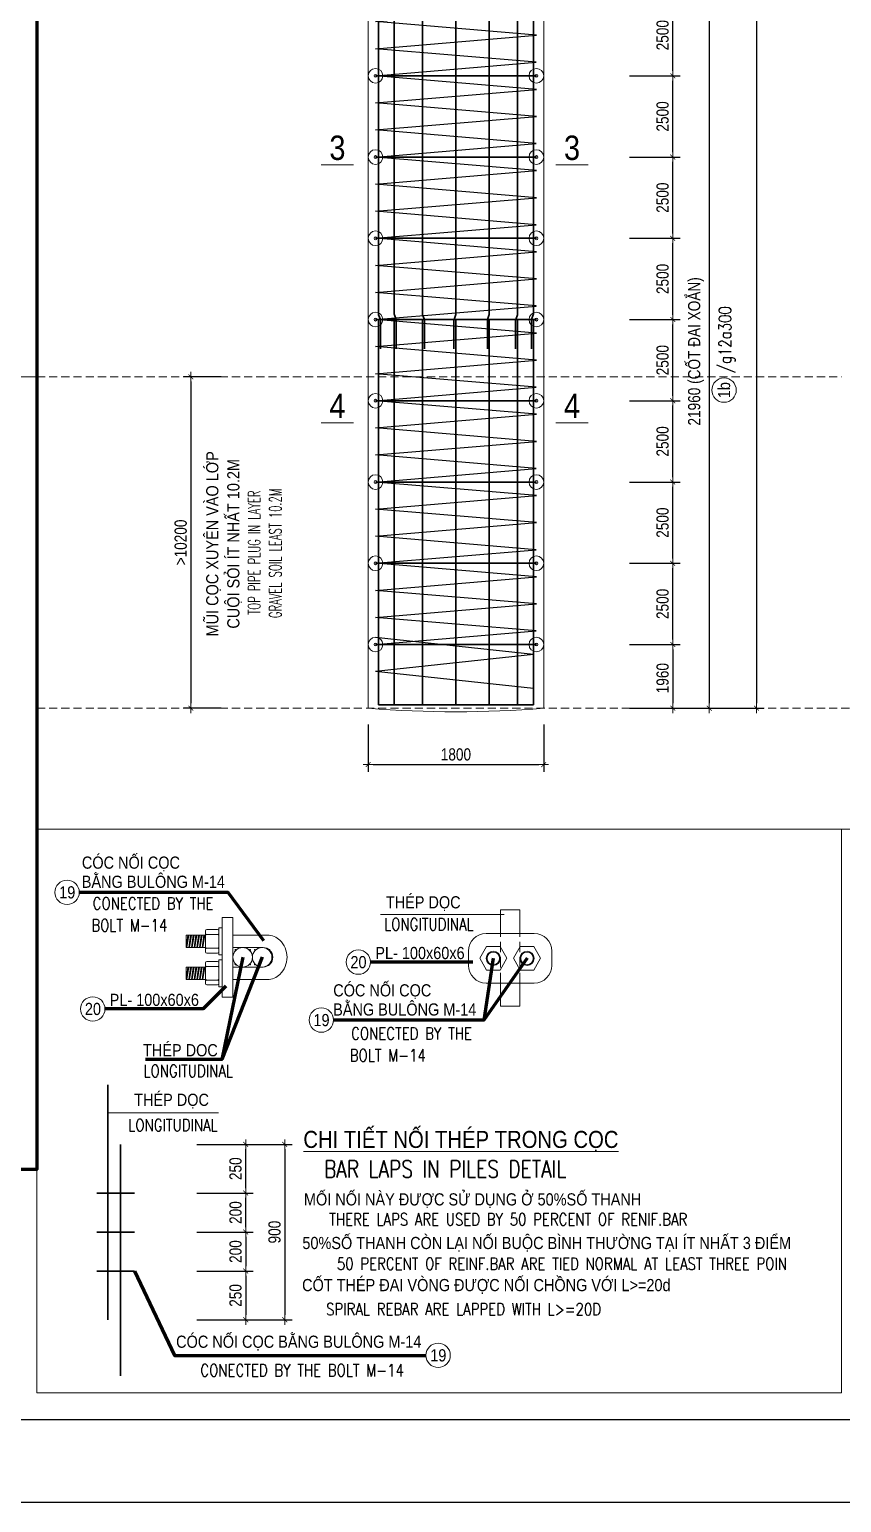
# Model space of a CAD drawing. Header units: millimetres. Extents: x -2123450 to -961021, y -260876 to 649159.
# Drawn here: x -1354626 to -1329637, y 428539 to 473870 of the extents above; entities that cross this region are included whole.
import ezdxf
from ezdxf.enums import TextEntityAlignment as Align

# ---------------------------------------------------------------- set-up
doc = ezdxf.new("R2010")
doc.units = ezdxf.units.MM
doc.header["$LTSCALE"] = 1000
doc.header["$MEASUREMENT"] = 0
doc.header["$PDMODE"] = 66
doc.linetypes.add('HIDDEN', pattern=[0.375, 0.25, -0.125])
doc.linetypes.add('HIDDEN2', pattern=[4.7625, 3.175, -1.5875])
doc.layers.get('DEFPOINTS').update_dxf_attribs({"linetype": 'CONTINUOUS'})
for name, color, linetype in [('03BORER', 3, 'CONTINUOUS'), ('NDC_S_REBAR DES.', 2, 'CONTINUOUS'), ('TEXT', 7, 'CONTINUOUS')]:
    doc.layers.add(name, color=color, linetype=linetype)
for name, color, linetype, lineweight in [('NDC_S_CONTINUOUS', 3, 'CONTINUOUS', 20), ('NDC_S_DIM', 1, 'CONTINUOUS', 9), ('NDC_S_FOUNDATION NAME', 7, 'CONTINUOUS', 20), ('NDC_S_HATCH MATERIAL', 8, 'CONTINUOUS', 13), ('NDC_S_HIDDEN', 9, 'HIDDEN2', 20), ('NDC_S_LEADER', 1, 'CONTINUOUS', 9), ('NDC_S_REBAR', 4, 'CONTINUOUS', 35), ('NDC_S_REBAR NO.', 7, 'CONTINUOUS', 20), ('NDC_S_REBAR NO. BOX', 1, 'CONTINUOUS', 9), ('NDC_S_REBAR SECTION', 6, 'CONTINUOUS', 25), ('NDC_S_STIRRUP', 2, 'CONTINUOUS', 25), ('NDC_S_VN TITLE', 6, 'CONTINUOUS', 9)]:
    doc.layers.add(name, color=color, linetype=linetype, lineweight=lineweight)
doc.styles.add('NDC_ARIAL', font='arial.ttf', dxfattribs={"width": 0.8})
doc.styles.add('NDC_ROMANS', font='romans.shx', dxfattribs={"width": 0.8, "bigfont": 'vns.shx'})
doc.styles.get("Standard").update_dxf_attribs({"font": 'romans.shx', "bigfont": 'vns.shx'})
doc.dimstyles.new('NDC_1-150', dxfattribs={"dimscale": 150, "dimtxt": 2.5, "dimasz": 1, "dimexe": 1.5, "dimexo": 0, "dimgap": 0.8, "dimtad": 1, "dimdec": 0, "dimdsep": 46, "dimtxsty": 'NDC_ARIAL', "dimblk": 'DIMMARK', "dimcen": 49999.938995, "dimdle": 1.5, "dimclrd": 1, "dimclre": 1, "dimclrt": 3, "dimadec": 0, "dimazin": 0, "dimtfac": 1, "dimtdec": 0, "dimtix": 1, "dimtmove": 2, "dimatfit": 3, "dimfxl": 1, "dimarcsym": 0})
doc.dimstyles.new('NDC_1-150(25)', dxfattribs={"dimscale": 150, "dimtxt": 2.5, "dimasz": 1, "dimexe": 1.5, "dimexo": 0, "dimgap": 0.8, "dimtad": 1, "dimdec": 0, "dimlfac": 0.166667, "dimdsep": 46, "dimtxsty": 'NDC_ARIAL', "dimblk": 'DIMMARK', "dimcen": 49999.938995, "dimdle": 1.5, "dimclrd": 1, "dimclre": 1, "dimclrt": 3, "dimadec": 0, "dimazin": 0, "dimtfac": 1, "dimtdec": 0, "dimtix": 1, "dimtmove": 2, "dimatfit": 3, "dimfxl": 1, "dimarcsym": 0})

# ---------------------------------------------------------------- blocks, each defined once
blk = doc.blocks.new('TRỤ DC HK5-B3')
at = {"layer": 'NDC_S_CONTINUOUS'}
blk.add_line((21923, -48671), (16381, -48671), dxfattribs=at)
at = {"layer": 'NDC_S_CONTINUOUS', "lineweight": 100}
blk.add_lwpolyline([(16380, -5871), (21923, -5871), (21923, -73071), (16380, -73071)], close=True, dxfattribs=at)
blk = doc.blocks.new('DIMMARK')
at = {"layer": 'NDC_S_DIM', "color": 1}
blk.add_line((-1.5, 0), (1, 0), dxfattribs=at)
at = {"layer": 'NDC_S_DIM', "color": 2, "const_width": 0.15}
blk.add_lwpolyline([(-0.5, -0.5), (0.5, 0.5)], dxfattribs=at)
blk = doc.blocks.new('*D1943')
at = {"layer": 'DEFPOINTS', "color": 0, "linetype": 'ByBlock', "transparency": 16777216}
for p in [(-1349472, 436862), (-1349472, 435662), (-1347972, 435662)]:
    blk.add_point(p, dxfattribs=at)
at = {"layer": 'NDC_S_DIM', "color": 1, "linetype": 'ByBlock', "lineweight": -2, "transparency": 16777216}
for p, q in [((-1349472, 436862), (-1347747, 436862)), ((-1347972, 436712), (-1347972, 435812)), ((-1349472, 435662), (-1347747, 435662))]:
    blk.add_line(p, q, dxfattribs=at)
at = {"layer": 'NDC_S_DIM', "color": 1, "linetype": 'ByBlock', "lineweight": -2, "transparency": 16777216, "xscale": 150, "yscale": 150, "zscale": 150}
for p, rotation in [((-1347972, 436862), 90), ((-1347972, 435662), 270)]:
    blk.add_blockref('DIMMARK', p, dxfattribs=dict(at, rotation=rotation))
at = {"layer": 'NDC_S_DIM', "color": 3, "linetype": 'ByBlock', "transparency": 16777216, "insert": (-1348284, 436262), "char_height": 375, "attachment_point": 5, "rotation": 90, "style": 'NDC_ARIAL'}
blk.add_mtext('200', dxfattribs=at)
blk = doc.blocks.new('*D1944')
at = {"layer": 'DEFPOINTS', "color": 0, "linetype": 'ByBlock', "transparency": 16777216}
for p in [(-1349472, 439562), (-1349472, 434162), (-1346772, 434162)]:
    blk.add_point(p, dxfattribs=at)
at = {"layer": 'NDC_S_DIM', "color": 1, "linetype": 'ByBlock', "lineweight": -2, "transparency": 16777216}
for p, q in [((-1349472, 439562), (-1346547, 439562)), ((-1346772, 439412), (-1346772, 434312)), ((-1349472, 434162), (-1346547, 434162))]:
    blk.add_line(p, q, dxfattribs=at)
at = {"layer": 'NDC_S_DIM', "color": 1, "linetype": 'ByBlock', "lineweight": -2, "transparency": 16777216, "xscale": 150, "yscale": 150, "zscale": 150}
for p, rotation in [((-1346772, 439562), 90), ((-1346772, 434162), 270)]:
    blk.add_blockref('DIMMARK', p, dxfattribs=dict(at, rotation=rotation))
at = {"layer": 'NDC_S_DIM', "color": 3, "linetype": 'ByBlock', "transparency": 16777216, "insert": (-1347084, 436862), "char_height": 375, "attachment_point": 5, "rotation": 90, "style": 'NDC_ARIAL'}
blk.add_mtext('900', dxfattribs=at)
blk = doc.blocks.new('*D1945')
at = {"layer": 'DEFPOINTS', "color": 0, "linetype": 'ByBlock', "transparency": 16777216}
for p in [(-1349472, 438062), (-1347972, 438062), (-1349472, 436862)]:
    blk.add_point(p, dxfattribs=at)
at = {"layer": 'NDC_S_DIM', "color": 1, "linetype": 'ByBlock', "lineweight": -2, "transparency": 16777216}
for p, q in [((-1349472, 438062), (-1347747, 438062)), ((-1347972, 437012), (-1347972, 437912)), ((-1349472, 436862), (-1347747, 436862))]:
    blk.add_line(p, q, dxfattribs=at)
at = {"layer": 'NDC_S_DIM', "color": 1, "linetype": 'ByBlock', "lineweight": -2, "transparency": 16777216, "xscale": 150, "yscale": 150, "zscale": 150}
for p, rotation in [((-1347972, 438062), 90), ((-1347972, 436862), 270)]:
    blk.add_blockref('DIMMARK', p, dxfattribs=dict(at, rotation=rotation))
at = {"layer": 'NDC_S_DIM', "color": 3, "linetype": 'ByBlock', "transparency": 16777216, "insert": (-1348284, 437462), "char_height": 375, "attachment_point": 5, "rotation": 90, "style": 'NDC_ARIAL'}
blk.add_mtext('200', dxfattribs=at)
blk = doc.blocks.new('*D1941')
at = {"layer": 'DEFPOINTS', "color": 0, "linetype": 'ByBlock', "transparency": 16777216}
for p in [(-1349472, 439562), (-1347972, 439562), (-1349472, 438062)]:
    blk.add_point(p, dxfattribs=at)
at = {"layer": 'NDC_S_DIM', "color": 1, "linetype": 'ByBlock', "lineweight": -2, "transparency": 16777216}
for p, q in [((-1349472, 439562), (-1347747, 439562)), ((-1347972, 438212), (-1347972, 439412)), ((-1349472, 438062), (-1347747, 438062))]:
    blk.add_line(p, q, dxfattribs=at)
at = {"layer": 'NDC_S_DIM', "color": 1, "linetype": 'ByBlock', "lineweight": -2, "transparency": 16777216, "xscale": 150, "yscale": 150, "zscale": 150}
for p, rotation in [((-1347972, 439562), 90), ((-1347972, 438062), 270)]:
    blk.add_blockref('DIMMARK', p, dxfattribs=dict(at, rotation=rotation))
at = {"layer": 'NDC_S_DIM', "color": 3, "linetype": 'ByBlock', "transparency": 16777216, "insert": (-1348284, 438812), "char_height": 375, "attachment_point": 5, "rotation": 90, "style": 'NDC_ARIAL'}
blk.add_mtext('250', dxfattribs=at)
blk = doc.blocks.new('*D1942')
at = {"layer": 'DEFPOINTS', "color": 0, "linetype": 'ByBlock', "transparency": 16777216}
for p in [(-1349472, 435662), (-1349472, 434162), (-1347972, 434162)]:
    blk.add_point(p, dxfattribs=at)
at = {"layer": 'NDC_S_DIM', "color": 1, "linetype": 'ByBlock', "lineweight": -2, "transparency": 16777216}
for p, q in [((-1349472, 435662), (-1347747, 435662)), ((-1347972, 435512), (-1347972, 434312)), ((-1349472, 434162), (-1347747, 434162))]:
    blk.add_line(p, q, dxfattribs=at)
at = {"layer": 'NDC_S_DIM', "color": 1, "linetype": 'ByBlock', "lineweight": -2, "transparency": 16777216, "xscale": 150, "yscale": 150, "zscale": 150}
for p, rotation in [((-1347972, 435662), 90), ((-1347972, 434162), 270)]:
    blk.add_blockref('DIMMARK', p, dxfattribs=dict(at, rotation=rotation))
at = {"layer": 'NDC_S_DIM', "color": 3, "linetype": 'ByBlock', "transparency": 16777216, "insert": (-1348284, 434912), "char_height": 375, "attachment_point": 5, "rotation": 90, "style": 'NDC_ARIAL'}
blk.add_mtext('250', dxfattribs=at)
blk = doc.blocks.new('CON KE')
at = {"layer": 'NDC_S_CONTINUOUS'}
for radius in [225, 45]:
    blk.add_circle((-285322, 378614), radius, dxfattribs=at)
blk = doc.blocks.new('*D1770')
at = {"layer": 'DEFPOINTS', "color": 0, "transparency": 16777216}
for p in [(-1727342, 359547), (-1726013, 359547), (-1727342, 357047)]:
    blk.add_point(p, dxfattribs=at)
at = {"layer": 'NDC_S_DIM', "color": 1, "lineweight": -2, "transparency": 16777216}
for p, q in [((-1727342, 359547), (-1725788, 359547)), ((-1726013, 357197), (-1726013, 359397)), ((-1727342, 357047), (-1725788, 357047))]:
    blk.add_line(p, q, dxfattribs=at)
at = {"layer": 'NDC_S_DIM', "color": 1, "lineweight": -2, "transparency": 16777216, "xscale": 150, "yscale": 150, "zscale": 150}
for p, rotation in [((-1726013, 359547), 90), ((-1726013, 357047), 270)]:
    blk.add_blockref('DIMMARK', p, dxfattribs=dict(at, rotation=rotation))
at = {"layer": 'NDC_S_DIM', "color": 3, "transparency": 16777216, "insert": (-1726324, 358297), "char_height": 375, "attachment_point": 5, "rotation": 90, "style": 'NDC_ARIAL'}
blk.add_mtext('2500', dxfattribs=at)
blk = doc.blocks.new('*D2159')
at = {"layer": 'DEFPOINTS', "color": 0, "transparency": 16777216}
for p in [(-1727342, 357047), (-1726013, 357047), (-1727342, 354547)]:
    blk.add_point(p, dxfattribs=at)
at = {"layer": 'NDC_S_DIM', "color": 1, "lineweight": -2, "transparency": 16777216}
for p, q in [((-1727342, 357047), (-1725788, 357047)), ((-1726013, 354697), (-1726013, 356897)), ((-1727342, 354547), (-1725788, 354547))]:
    blk.add_line(p, q, dxfattribs=at)
at = {"layer": 'NDC_S_DIM', "color": 1, "lineweight": -2, "transparency": 16777216, "xscale": 150, "yscale": 150, "zscale": 150}
for p, rotation in [((-1726013, 357047), 90), ((-1726013, 354547), 270)]:
    blk.add_blockref('DIMMARK', p, dxfattribs=dict(at, rotation=rotation))
at = {"layer": 'NDC_S_DIM', "color": 3, "transparency": 16777216, "insert": (-1726324, 355797), "char_height": 375, "attachment_point": 5, "rotation": 90, "style": 'NDC_ARIAL'}
blk.add_mtext('2500', dxfattribs=at)
blk = doc.blocks.new('*D2160')
at = {"layer": 'DEFPOINTS', "color": 0, "transparency": 16777216}
for p in [(-1727342, 354547), (-1726013, 354547), (-1727342, 352047)]:
    blk.add_point(p, dxfattribs=at)
at = {"layer": 'NDC_S_DIM', "color": 1, "lineweight": -2, "transparency": 16777216}
for p, q in [((-1727342, 354547), (-1725788, 354547)), ((-1726013, 352197), (-1726013, 354397)), ((-1727342, 352047), (-1725788, 352047))]:
    blk.add_line(p, q, dxfattribs=at)
at = {"layer": 'NDC_S_DIM', "color": 1, "lineweight": -2, "transparency": 16777216, "xscale": 150, "yscale": 150, "zscale": 150}
for p, rotation in [((-1726013, 354547), 90), ((-1726013, 352047), 270)]:
    blk.add_blockref('DIMMARK', p, dxfattribs=dict(at, rotation=rotation))
at = {"layer": 'NDC_S_DIM', "color": 3, "transparency": 16777216, "insert": (-1726324, 353297), "char_height": 375, "attachment_point": 5, "rotation": 90, "style": 'NDC_ARIAL'}
blk.add_mtext('2500', dxfattribs=at)
blk = doc.blocks.new('*D2161')
at = {"layer": 'DEFPOINTS', "color": 0, "transparency": 16777216}
for p in [(-1727342, 352047), (-1726013, 352047), (-1727342, 349547)]:
    blk.add_point(p, dxfattribs=at)
at = {"layer": 'NDC_S_DIM', "color": 1, "lineweight": -2, "transparency": 16777216}
for p, q in [((-1727342, 352047), (-1725788, 352047)), ((-1726013, 349697), (-1726013, 351897)), ((-1727342, 349547), (-1725788, 349547))]:
    blk.add_line(p, q, dxfattribs=at)
at = {"layer": 'NDC_S_DIM', "color": 1, "lineweight": -2, "transparency": 16777216, "xscale": 150, "yscale": 150, "zscale": 150}
for p, rotation in [((-1726013, 352047), 90), ((-1726013, 349547), 270)]:
    blk.add_blockref('DIMMARK', p, dxfattribs=dict(at, rotation=rotation))
at = {"layer": 'NDC_S_DIM', "color": 3, "transparency": 16777216, "insert": (-1726324, 350797), "char_height": 375, "attachment_point": 5, "rotation": 90, "style": 'NDC_ARIAL'}
blk.add_mtext('2500', dxfattribs=at)
blk = doc.blocks.new('*D2162')
at = {"layer": 'DEFPOINTS', "color": 0, "transparency": 16777216}
for p in [(-1727342, 349547), (-1726013, 349547), (-1727342, 347047)]:
    blk.add_point(p, dxfattribs=at)
at = {"layer": 'NDC_S_DIM', "color": 1, "lineweight": -2, "transparency": 16777216}
for p, q in [((-1727342, 349547), (-1725788, 349547)), ((-1726013, 347197), (-1726013, 349397)), ((-1727342, 347047), (-1725788, 347047))]:
    blk.add_line(p, q, dxfattribs=at)
at = {"layer": 'NDC_S_DIM', "color": 1, "lineweight": -2, "transparency": 16777216, "xscale": 150, "yscale": 150, "zscale": 150}
for p, rotation in [((-1726013, 349547), 90), ((-1726013, 347047), 270)]:
    blk.add_blockref('DIMMARK', p, dxfattribs=dict(at, rotation=rotation))
at = {"layer": 'NDC_S_DIM', "color": 3, "transparency": 16777216, "insert": (-1726324, 348297), "char_height": 375, "attachment_point": 5, "rotation": 90, "style": 'NDC_ARIAL'}
blk.add_mtext('2500', dxfattribs=at)
blk = doc.blocks.new('*D2163')
at = {"layer": 'DEFPOINTS', "color": 0, "transparency": 16777216}
for p in [(-1727342, 347047), (-1726013, 347047), (-1727342, 344547)]:
    blk.add_point(p, dxfattribs=at)
at = {"layer": 'NDC_S_DIM', "color": 1, "lineweight": -2, "transparency": 16777216}
for p, q in [((-1727342, 347047), (-1725788, 347047)), ((-1726013, 344697), (-1726013, 346897)), ((-1727342, 344547), (-1725788, 344547))]:
    blk.add_line(p, q, dxfattribs=at)
at = {"layer": 'NDC_S_DIM', "color": 1, "lineweight": -2, "transparency": 16777216, "xscale": 150, "yscale": 150, "zscale": 150}
for p, rotation in [((-1726013, 347047), 90), ((-1726013, 344547), 270)]:
    blk.add_blockref('DIMMARK', p, dxfattribs=dict(at, rotation=rotation))
at = {"layer": 'NDC_S_DIM', "color": 3, "transparency": 16777216, "insert": (-1726324, 345797), "char_height": 375, "attachment_point": 5, "rotation": 90, "style": 'NDC_ARIAL'}
blk.add_mtext('2500', dxfattribs=at)
blk = doc.blocks.new('*D2164')
at = {"layer": 'DEFPOINTS', "color": 0, "transparency": 16777216}
for p in [(-1727342, 344547), (-1726013, 344547), (-1727342, 342047)]:
    blk.add_point(p, dxfattribs=at)
at = {"layer": 'NDC_S_DIM', "color": 1, "lineweight": -2, "transparency": 16777216}
for p, q in [((-1727342, 344547), (-1725788, 344547)), ((-1726013, 342197), (-1726013, 344397)), ((-1727342, 342047), (-1725788, 342047))]:
    blk.add_line(p, q, dxfattribs=at)
at = {"layer": 'NDC_S_DIM', "color": 1, "lineweight": -2, "transparency": 16777216, "xscale": 150, "yscale": 150, "zscale": 150}
for p, rotation in [((-1726013, 344547), 90), ((-1726013, 342047), 270)]:
    blk.add_blockref('DIMMARK', p, dxfattribs=dict(at, rotation=rotation))
at = {"layer": 'NDC_S_DIM', "color": 3, "transparency": 16777216, "insert": (-1726324, 343297), "char_height": 375, "attachment_point": 5, "rotation": 90, "style": 'NDC_ARIAL'}
blk.add_mtext('2500', dxfattribs=at)
blk = doc.blocks.new('*D2165')
at = {"layer": 'DEFPOINTS', "color": 0, "transparency": 16777216}
for p in [(-1727342, 342047), (-1726013, 342047), (-1727342, 339547)]:
    blk.add_point(p, dxfattribs=at)
at = {"layer": 'NDC_S_DIM', "color": 1, "lineweight": -2, "transparency": 16777216}
for p, q in [((-1727342, 342047), (-1725788, 342047)), ((-1726013, 339697), (-1726013, 341897)), ((-1727342, 339547), (-1725788, 339547))]:
    blk.add_line(p, q, dxfattribs=at)
at = {"layer": 'NDC_S_DIM', "color": 1, "lineweight": -2, "transparency": 16777216, "xscale": 150, "yscale": 150, "zscale": 150}
for p, rotation in [((-1726013, 342047), 90), ((-1726013, 339547), 270)]:
    blk.add_blockref('DIMMARK', p, dxfattribs=dict(at, rotation=rotation))
at = {"layer": 'NDC_S_DIM', "color": 3, "transparency": 16777216, "insert": (-1726324, 340797), "char_height": 375, "attachment_point": 5, "rotation": 90, "style": 'NDC_ARIAL'}
blk.add_mtext('2500', dxfattribs=at)
blk = doc.blocks.new('*D1947')
at = {"layer": 'DEFPOINTS', "color": 0, "transparency": 16777216}
for p in [(-1334710, 505983), (-1334606, 452983), (-1332256, 452983)]:
    blk.add_point(p, dxfattribs=at)
at = {"layer": 'NDC_S_DIM', "color": 1, "lineweight": -2, "transparency": 16777216}
for p, q in [((-1334710, 505983), (-1332031, 505983)), ((-1332256, 505833), (-1332256, 453133)), ((-1334606, 452983), (-1332031, 452983))]:
    blk.add_line(p, q, dxfattribs=at)
at = {"layer": 'NDC_S_DIM', "color": 1, "lineweight": -2, "transparency": 16777216, "xscale": 150, "yscale": 150, "zscale": 150}
for p, rotation in [((-1332256, 505983), 90), ((-1332256, 452983), 270)]:
    blk.add_blockref('DIMMARK', p, dxfattribs=dict(at, rotation=rotation))
at = {"layer": 'NDC_S_DIM', "color": 3, "transparency": 16777216, "insert": (-1332568, 479483), "char_height": 375, "attachment_point": 5, "rotation": 90, "style": 'NDC_ARIAL'}
blk.add_mtext('53000', dxfattribs=at)
blk = doc.blocks.new('*D1948')
at = {"layer": 'DEFPOINTS', "color": 0, "transparency": 16777216}
for p in [(-1336160, 474943), (-1336160, 452983), (-1333706, 452983)]:
    blk.add_point(p, dxfattribs=at)
at = {"layer": 'NDC_S_DIM', "color": 1, "lineweight": -2, "transparency": 16777216}
for p, q in [((-1336160, 474943), (-1333481, 474943)), ((-1333706, 474793), (-1333706, 453133)), ((-1336160, 452983), (-1333481, 452983))]:
    blk.add_line(p, q, dxfattribs=at)
at = {"layer": 'NDC_S_DIM', "color": 1, "lineweight": -2, "transparency": 16777216, "xscale": 150, "yscale": 150, "zscale": 150}
for p, rotation in [((-1333706, 474943), 90), ((-1333706, 452983), 270)]:
    blk.add_blockref('DIMMARK', p, dxfattribs=dict(at, rotation=rotation))
at = {"layer": 'NDC_S_DIM', "color": 3, "transparency": 16777216, "insert": (-1334116, 463963), "char_height": 375, "attachment_point": 5, "rotation": 90, "style": 'NDC_ARIAL'}
blk.add_mtext('21960 (CỐT ĐAI XOẮN)', dxfattribs=at)
blk = doc.blocks.new('*D1949')
at = {"layer": 'DEFPOINTS', "color": 0, "transparency": 16777216}
for p in [(-1344203, 452484), (-1338803, 452484), (-1338803, 451248)]:
    blk.add_point(p, dxfattribs=at)
at = {"layer": 'NDC_S_DIM', "color": 1, "lineweight": -2, "transparency": 16777216}
for p, q in [((-1344203, 452484), (-1344203, 451023)), ((-1338803, 452484), (-1338803, 451023)), ((-1344053, 451248), (-1338953, 451248))]:
    blk.add_line(p, q, dxfattribs=at)
at = {"layer": 'NDC_S_DIM', "color": 1, "lineweight": -2, "transparency": 16777216, "xscale": 150, "yscale": 150, "zscale": 150, "rotation": 180}
blk.add_blockref('DIMMARK', (-1344203, 451248), dxfattribs=at)
at = {"layer": 'NDC_S_DIM', "color": 1, "lineweight": -2, "transparency": 16777216, "xscale": 150, "yscale": 150, "zscale": 150}
blk.add_blockref('DIMMARK', (-1338803, 451248), dxfattribs=at)
at = {"layer": 'NDC_S_DIM', "color": 3, "transparency": 16777216, "insert": (-1341503, 451559), "char_height": 375, "attachment_point": 5, "style": 'NDC_ARIAL'}
blk.add_mtext('1800', dxfattribs=at)
blk = doc.blocks.new('*D1950')
at = {"layer": 'DEFPOINTS', "color": 0, "transparency": 16777216}
for p in [(-1348729, 463183), (-1349660, 452983), (-1348729, 452983)]:
    blk.add_point(p, dxfattribs=at)
at = {"layer": 'NDC_S_DIM', "color": 1, "lineweight": -2, "transparency": 16777216}
for p, q in [((-1348729, 463183), (-1349885, 463183)), ((-1349660, 463033), (-1349660, 453133)), ((-1348729, 452983), (-1349885, 452983))]:
    blk.add_line(p, q, dxfattribs=at)
at = {"layer": 'NDC_S_DIM', "color": 1, "lineweight": -2, "transparency": 16777216, "xscale": 150, "yscale": 150, "zscale": 150}
for p, rotation in [((-1349660, 463183), 90), ((-1349660, 452983), 270)]:
    blk.add_blockref('DIMMARK', p, dxfattribs=dict(at, rotation=rotation))
at = {"layer": 'NDC_S_DIM', "color": 3, "transparency": 16777216, "insert": (-1349971, 458083), "char_height": 375, "attachment_point": 5, "rotation": 90, "style": 'NDC_ARIAL'}
blk.add_mtext('>10200', dxfattribs=at)
blk = doc.blocks.new('*D2158')
at = {"layer": 'DEFPOINTS', "color": 0, "transparency": 16777216}
for p in [(-1336160, 454943), (-1336160, 452983), (-1334831, 452983)]:
    blk.add_point(p, dxfattribs=at)
at = {"layer": 'NDC_S_DIM', "color": 1, "lineweight": -2, "transparency": 16777216}
for p, q in [((-1336160, 454943), (-1334606, 454943)), ((-1334831, 454793), (-1334831, 453133)), ((-1336160, 452983), (-1334606, 452983))]:
    blk.add_line(p, q, dxfattribs=at)
at = {"layer": 'NDC_S_DIM', "color": 1, "lineweight": -2, "transparency": 16777216, "xscale": 150, "yscale": 150, "zscale": 150}
for p, rotation in [((-1334831, 454943), 90), ((-1334831, 452983), 270)]:
    blk.add_blockref('DIMMARK', p, dxfattribs=dict(at, rotation=rotation))
at = {"layer": 'NDC_S_DIM', "color": 3, "transparency": 16777216, "insert": (-1335142, 453907), "char_height": 375, "attachment_point": 5, "rotation": 90, "style": 'NDC_ARIAL'}
blk.add_mtext('1960', dxfattribs=at)
blk = doc.blocks.new('*U1769')
at = {"layer": 'NDC_S_REBAR'}
for p, q in [((-1735159.4, 359547.3), (-1730209.4, 359547.3)), ((-1735159.4, 359547.3), (-1730209.4, 359547.3)), ((-1735159.4, 357047.3), (-1730209.4, 357047.3)), ((-1735159.4, 357047.3), (-1730209.4, 357047.3)), ((-1735159.4, 357047.3), (-1730209.4, 357047.3)), ((-1735159.4, 354547.3), (-1730209.4, 354547.3)), ((-1735159.4, 354547.3), (-1730209.4, 354547.3)), ((-1735159.4, 354547.3), (-1730209.4, 354547.3)), ((-1735159.4, 352047.3), (-1730209.4, 352047.3)), ((-1735159.4, 352047.3), (-1730209.4, 352047.3)), ((-1735159.4, 352047.3), (-1730209.4, 352047.3)), ((-1735159.4, 349547.3), (-1730209.4, 349547.3)), ((-1735159.4, 349547.3), (-1730209.4, 349547.3)), ((-1735159.4, 349547.3), (-1730209.4, 349547.3)), ((-1735159.4, 347047.3), (-1730209.4, 347047.3)), ((-1735159.4, 347047.3), (-1730209.4, 347047.3)), ((-1735159.4, 347047.3), (-1730209.4, 347047.3)), ((-1735159.4, 344547.3), (-1730209.4, 344547.3)), ((-1735159.4, 344547.3), (-1730209.4, 344547.3)), ((-1735159.4, 344547.3), (-1730209.4, 344547.3)), ((-1735159.4, 342047.3), (-1730209.4, 342047.3)), ((-1735159.4, 342047.3), (-1730209.4, 342047.3)), ((-1735159.4, 342047.3), (-1730209.4, 342047.3)), ((-1735159.4, 339547.3), (-1730209.4, 339547.3))]:
    blk.add_line(p, q, dxfattribs=at)
at = {"layer": 'NDC_S_STIRRUP'}
for points in [[(-1735159.4, 357047.3), (-1730215.4, 357462.9, 0.8498629), (-1730215.4, 357464.9), (-1735159.4, 357880.6), (-1730209.4, 358297.3), (-1735159.4, 358713.9), (-1730209.4, 359130.6), (-1735159.4, 359547.3)], [(-1735159.4, 354547.3), (-1730215.4, 354962.9, 0.8498629), (-1730215.4, 354964.9), (-1735159.4, 355380.6), (-1730209.4, 355797.3), (-1735159.4, 356213.9), (-1730209.4, 356630.6), (-1735159.4, 357047.3)], [(-1735159.4, 352047.3), (-1730215.4, 352462.9, 0.8498629), (-1730215.4, 352464.9), (-1735159.4, 352880.6), (-1730209.4, 353297.3), (-1735159.4, 353713.9), (-1730209.4, 354130.6), (-1735159.4, 354547.3)], [(-1735159.4, 349547.3), (-1730215.4, 349962.9, 0.8498629), (-1730215.4, 349964.9), (-1735159.4, 350380.6), (-1730209.4, 350797.3), (-1735159.4, 351213.9), (-1730209.4, 351630.6), (-1735159.4, 352047.3)], [(-1735159.4, 347047.3), (-1730215.4, 347462.9, 0.8498629), (-1730215.4, 347464.9), (-1735159.4, 347880.6), (-1730209.4, 348297.3), (-1735159.4, 348713.9), (-1730209.4, 349130.6), (-1735159.4, 349547.3)], [(-1735159.4, 344547.3), (-1730215.4, 344962.9, 0.8498629), (-1730215.4, 344964.9), (-1735159.4, 345380.6), (-1730209.4, 345797.3), (-1735159.4, 346213.9), (-1730209.4, 346630.6), (-1735159.4, 347047.3)], [(-1735159.4, 342047.3), (-1730215.4, 342462.9, 0.8498629), (-1730215.4, 342464.9), (-1735159.4, 342880.6), (-1730209.4, 343297.3), (-1735159.4, 343713.9), (-1730209.4, 344130.6), (-1735159.4, 344547.3)], [(-1735159.4, 339547.3), (-1730215.4, 339962.9, 0.8498629), (-1730215.4, 339964.9), (-1735159.4, 340380.6), (-1730209.4, 340797.3), (-1735159.4, 341213.9), (-1730209.4, 341630.6), (-1735159.4, 342047.3)]]:
    blk.add_lwpolyline(points, format="xyb", dxfattribs=at)
at = {"layer": 'NDC_S_REBAR SECTION', "xscale": -1, "rotation": 180}
for p in [(-1449837, 738161), (-1449837, 738161), (-1444887, 738161), (-1444887, 738161), (-1449837, 735661), (-1449837, 735661), (-1449837, 735661), (-1444887, 735661), (-1444887, 735661), (-1444887, 735661), (-1449837, 733161), (-1449837, 733161), (-1449837, 733161), (-1444887, 733161), (-1444887, 733161), (-1444887, 733161), (-1449837, 730661), (-1449837, 730661), (-1449837, 730661), (-1444887, 730661), (-1444887, 730661), (-1444887, 730661), (-1449837, 728161), (-1449837, 728161), (-1449837, 728161), (-1444887, 728161), (-1444887, 728161), (-1444887, 728161), (-1449837, 725661), (-1449837, 725661), (-1449837, 725661), (-1444887, 725661), (-1444887, 725661), (-1444887, 725661), (-1449837, 723161), (-1449837, 723161), (-1449837, 723161), (-1444887, 723161), (-1444887, 723161), (-1444887, 723161), (-1449837, 720661), (-1449837, 720661), (-1449837, 720661), (-1444887, 720661), (-1444887, 720661), (-1444887, 720661), (-1449837, 718161), (-1444887, 718161)]:
    blk.add_blockref('CON KE', p, dxfattribs=at)
at = {"layer": 'NDC_S_DIM'}
for base, p1, p2, picture, middle in [((-1726012.7, 359547.3), (-1727341.6, 357047.3), (-1727341.6, 359547.3), '*D1770', (-1726324.2, 358297.3)), ((-1726012.7, 357047.3), (-1727341.6, 354547.3), (-1727341.6, 357047.3), '*D2159', (-1726324.2, 355797.3)), ((-1726012.7, 354547.3), (-1727341.6, 352047.3), (-1727341.6, 354547.3), '*D2160', (-1726324.2, 353297.3)), ((-1726012.7, 352047.3), (-1727341.6, 349547.3), (-1727341.6, 352047.3), '*D2161', (-1726324.2, 350797.3)), ((-1726012.7, 349547.3), (-1727341.6, 347047.3), (-1727341.6, 349547.3), '*D2162', (-1726324.2, 348297.3)), ((-1726012.7, 347047.3), (-1727341.6, 344547.3), (-1727341.6, 347047.3), '*D2163', (-1726324.2, 345797.3)), ((-1726012.7, 344547.3), (-1727341.6, 342047.3), (-1727341.6, 344547.3), '*D2164', (-1726324.2, 343297.3)), ((-1726012.7, 342047.3), (-1727341.6, 339547.3), (-1727341.6, 342047.3), '*D2165', (-1726324.2, 340797.3))]:
    dim = blk.add_linear_dim(base=base, p1=p1, p2=p2, angle=90, dimstyle='NDC_1-150', dxfattribs=at)
    dim.commit()
    dim.dimension.update_dxf_attribs({"geometry": picture, "text_midpoint": middle})

msp = doc.modelspace()

# ---------------------------------------------------------------- linework, layer by layer
at = {"layer": 'DEFPOINTS'}
for points in [[(-1382997.23, 517639.38), (-1256847.23, 517639.38), (-1256847.23, 428539.38), (-1382997.23, 428539.38)], [(-1269447.23, 431089.38), (-1377030.69, 431089.38), (-1377030.69, 515089.38), (-1269447.23, 515089.38)]]:
    msp.add_lwpolyline(points, close=True, dxfattribs=at)
at = {"layer": 'NDC_S_CONTINUOUS'}
for p, q in [((-1354395.11, 511854.12), (-1354395.11, 449260.16)), ((-1344202.88, 452983.34), (-1344202.88, 484793.34)), ((-1338802.88, 452983.34), (-1338802.88, 484793.34)), ((-1329637.34, 449260.16), (-1306668.25, 449260.16)), ((-1348691.57, 444091.47), (-1348691.57, 446546.02)), ((-1348691.57, 446546.02), (-1348364.3, 446546.02)), ((-1348364.3, 444091.47), (-1348364.3, 446546.02)), ((-1340134.01, 446776.65), (-1340134.01, 446050.93)), ((-1340134.01, 446776.65), (-1339534.01, 446776.65)), ((-1339534.01, 446776.65), (-1339534.01, 446050.93)), ((-1349209.75, 445488.97), (-1349209.75, 446130.34)), ((-1349168.84, 446171.25), (-1348841.57, 446171.25)), ((-1348800.66, 445393.52), (-1348800.66, 446225.79)), ((-1348691.57, 446225.79), (-1348800.66, 446225.79)), ((-1340570.37, 446050.93), (-1339097.65, 446050.93)), ((-1349209.75, 446000.56), (-1349805.98, 446000.56)), ((-1349805.98, 445618.75), (-1349805.98, 446000.56)), ((-1349209.75, 445618.75), (-1349805.98, 445618.75)), ((-1347303.42, 446000.56), (-1348364.3, 446000.56)), ((-1347437.03, 445618.75), (-1348364.3, 445618.75)), ((-1349209.75, 445148.52), (-1349209.75, 444507.16)), ((-1349168.84, 445448.06), (-1348841.57, 445448.06)), ((-1349168.84, 445189.43), (-1348841.57, 445189.43)), ((-1348691.57, 445393.52), (-1348800.66, 445393.52)), ((-1348800.66, 445243.97), (-1348800.66, 444411.7)), ((-1348691.57, 445243.97), (-1348800.66, 445243.97)), ((-1348291.86, 445554.02), (-1348299.57, 445546.31)), ((-1348285.85, 445521.02), (-1348299.57, 445534.73)), ((-1348266.57, 445540.3), (-1348280.29, 445554.02)), ((-1347862.03, 445540.3), (-1347848.31, 445554.02)), ((-1347842.74, 445521.02), (-1347829.03, 445534.73)), ((-1347829.03, 445546.31), (-1347836.74, 445554.02)), ((-1347691.86, 445554.02), (-1347699.57, 445546.31)), ((-1347685.85, 445521.02), (-1347699.57, 445534.73)), ((-1347666.57, 445540.3), (-1347680.29, 445554.02)), ((-1347262.03, 445540.3), (-1347248.31, 445554.02)), ((-1347242.74, 445521.02), (-1347229.03, 445534.73)), ((-1347229.03, 445546.31), (-1347236.74, 445554.02)), ((-1341115.83, 445505.48), (-1341115.83, 445069.11)), ((-1338552.19, 445505.48), (-1338552.19, 445069.11)), ((-1349805.98, 444636.93), (-1349805.98, 445018.75)), ((-1349209.75, 445018.75), (-1349805.98, 445018.75)), ((-1347437.03, 445018.75), (-1348364.3, 445018.75)), ((-1348285.85, 445116.48), (-1348299.57, 445102.76)), ((-1348299.57, 445091.19), (-1348291.86, 445083.47)), ((-1348266.57, 445097.19), (-1348280.29, 445083.47)), ((-1347862.03, 445097.19), (-1347848.31, 445083.47)), ((-1347842.74, 445116.48), (-1347829.03, 445102.76)), ((-1347836.74, 445083.47), (-1347829.03, 445091.19)), ((-1347685.85, 445116.48), (-1347699.57, 445102.76)), ((-1347699.57, 445091.19), (-1347691.86, 445083.47)), ((-1347666.57, 445097.19), (-1347680.29, 445083.47)), ((-1347262.03, 445097.19), (-1347248.31, 445083.47)), ((-1347242.74, 445116.48), (-1347229.03, 445102.76)), ((-1347236.74, 445083.47), (-1347229.03, 445091.19)), ((-1349209.75, 444636.93), (-1349805.98, 444636.93)), ((-1349168.84, 444466.25), (-1348841.57, 444466.25)), ((-1348691.57, 444411.7), (-1348800.66, 444411.7)), ((-1347303.42, 444636.93), (-1348364.3, 444636.93)), ((-1340570.37, 444523.66), (-1339097.65, 444523.66)), ((-1340134.01, 444523.66), (-1340134.01, 443816.35)), ((-1339534.01, 444523.66), (-1339534.01, 443816.35)), ((-1348364.3, 444091.47), (-1348691.57, 444091.47)), ((-1340134.01, 443816.35), (-1339534.01, 443816.35))]:
    msp.add_line(p, q, dxfattribs=at)
msp.add_lwpolyline([(-1354395.11, 449260.16), (-1329637.34, 449260.16), (-1329637.34, 431911.17), (-1354395.11, 431911.17)], close=True, dxfattribs=at)
at = {"layer": 'NDC_S_CONTINUOUS', "elevation": 0}
for points in [[(-1340560.96, 445648.89), (-1340143.43, 445648.89), (-1339934.66, 445287.3), (-1340143.43, 444925.7), (-1340560.96, 444925.7), (-1340769.72, 445287.3)], [(-1339107.06, 445648.89), (-1339524.59, 445648.89), (-1339733.36, 445287.3), (-1339524.59, 444925.7), (-1339107.06, 444925.7), (-1338898.3, 445287.3)]]:
    msp.add_lwpolyline(points, close=True, dxfattribs=at)
at = {"layer": 'NDC_S_CONTINUOUS'}
for centre, radius in [((-1348064.3, 445318.75), 300), ((-1347464.3, 445318.75), 300), ((-1340352.19, 445287.3), 218.18), ((-1340352.19, 445287.3), 190.91), ((-1339315.83, 445287.3), 218.18), ((-1339315.83, 445287.3), 190.91)]:
    msp.add_circle(centre, radius, dxfattribs=at)
for centre, radius, start, end in [((-1341502.88, 486307.4), 33433.26, 265.367869, 274.632131), ((-1349168.84, 446130.34), 40.91, 90, 180), ((-1348841.57, 446130.34), 40.91, 0, 90), ((-1340570.37, 445505.48), 545.45, 90, 180), ((-1339097.65, 445505.48), 545.45, 0, 90), ((-1347437.03, 445318.75), 300, 270, 90), ((-1347303.42, 445455.11), 545.45, 45.584691, 90), ((-1347437.03, 445318.75), 736.36, 314.415309, 45.584691), ((-1349168.84, 445488.97), 40.91, 180, 270), ((-1349168.84, 445148.52), 40.91, 90, 180), ((-1348841.57, 445488.97), 40.91, 270, 0), ((-1348841.57, 445148.52), 40.91, 0, 90), ((-1348293.79, 445540.52), 8.18, 135, 225), ((-1348286.07, 445548.23), 8.18, 45, 135), ((-1347842.53, 445548.23), 8.18, 45, 135), ((-1347834.81, 445540.52), 8.18, 315, 45), ((-1347693.79, 445540.52), 8.18, 135, 225), ((-1347686.07, 445548.23), 8.18, 45, 135), ((-1347242.53, 445548.23), 8.18, 45, 135), ((-1347234.81, 445540.52), 8.18, 315, 45), ((-1348293.79, 445096.97), 8.18, 135, 225), ((-1348286.07, 445089.26), 8.18, 225, 315), ((-1347842.53, 445089.26), 8.18, 225, 315), ((-1347834.81, 445096.97), 8.18, 315, 45), ((-1347693.79, 445096.97), 8.18, 135, 225), ((-1347686.07, 445089.26), 8.18, 225, 315), ((-1347303.42, 445182.38), 545.45, 270, 314.415309), ((-1347242.53, 445089.26), 8.18, 225, 315), ((-1347234.81, 445096.97), 8.18, 315, 45), ((-1340570.37, 445069.11), 545.45, 180, 270), ((-1339097.65, 445069.11), 545.45, 270, 0), ((-1349168.84, 444507.16), 40.91, 180, 270), ((-1348841.57, 444507.16), 40.91, 270, 0)]:
    msp.add_arc(centre, radius, start, end, dxfattribs=at)
at = {"layer": 'NDC_S_HATCH MATERIAL', "linetype": 'HIDDEN'}
for p, q in [((-1354395.11, 463183.34), (-1329637.34, 463183.34)), ((-1354395.11, 452983.34), (-1306668.25, 452983.34))]:
    msp.add_line(p, q, dxfattribs=at)
at = {"layer": 'NDC_S_HATCH MATERIAL'}
for p, q in [((-1349805.98, 445618.75), (-1349751.43, 446000.56)), ((-1349778.71, 445618.75), (-1349724.16, 446000.56)), ((-1349724.16, 445618.75), (-1349669.62, 446000.56)), ((-1349696.89, 445618.75), (-1349642.34, 446000.56)), ((-1349642.34, 445618.75), (-1349587.8, 446000.56)), ((-1349615.07, 445618.75), (-1349560.53, 446000.56)), ((-1349560.53, 445618.75), (-1349505.98, 446000.56)), ((-1349533.25, 445618.75), (-1349478.71, 446000.56)), ((-1349478.71, 445618.75), (-1349424.16, 446000.56)), ((-1349451.43, 445618.75), (-1349396.89, 446000.56)), ((-1349396.89, 445618.75), (-1349342.34, 446000.56)), ((-1349369.62, 445618.75), (-1349315.07, 446000.56)), ((-1349315.07, 445618.75), (-1349260.53, 446000.56)), ((-1349287.8, 445618.75), (-1349233.25, 446000.56)), ((-1349168.84, 446018.42), (-1348841.57, 446018.42)), ((-1349168.84, 445600.89), (-1348841.57, 445600.89)), ((-1349805.98, 444636.93), (-1349751.43, 445018.75)), ((-1349778.71, 444636.93), (-1349724.16, 445018.75)), ((-1349724.16, 444636.93), (-1349669.62, 445018.75)), ((-1349696.89, 444636.93), (-1349642.34, 445018.75)), ((-1349642.34, 444636.93), (-1349587.8, 445018.75)), ((-1349615.07, 444636.93), (-1349560.53, 445018.75)), ((-1349560.53, 444636.93), (-1349505.98, 445018.75)), ((-1349533.25, 444636.93), (-1349478.71, 445018.75)), ((-1349478.71, 444636.93), (-1349424.16, 445018.75)), ((-1349451.43, 444636.93), (-1349396.89, 445018.75)), ((-1349396.89, 444636.93), (-1349342.34, 445018.75)), ((-1349369.62, 444636.93), (-1349315.07, 445018.75)), ((-1349315.07, 444636.93), (-1349260.53, 445018.75)), ((-1349287.8, 444636.93), (-1349233.25, 445018.75)), ((-1349168.84, 445036.6), (-1348841.57, 445036.6)), ((-1349168.84, 444619.07), (-1348841.57, 444619.07))]:
    msp.add_line(p, q, dxfattribs=at)
for centre, start, end in [((-1349168.84, 446059.33), 180, 270), ((-1348841.57, 446059.33), 270, 0), ((-1349168.84, 445977.51), 90, 180), ((-1349168.84, 445641.8), 180, 270), ((-1349168.84, 445559.98), 90, 180), ((-1348841.57, 445977.51), 0, 90), ((-1348841.57, 445641.8), 270, 0), ((-1348841.57, 445559.98), 0, 90), ((-1349168.84, 445077.51), 180, 270), ((-1349168.84, 444995.69), 90, 180), ((-1348841.57, 445077.51), 270, 0), ((-1348841.57, 444995.69), 0, 90), ((-1349168.84, 444659.98), 180, 270), ((-1349168.84, 444578.16), 90, 180), ((-1348841.57, 444659.98), 270, 0), ((-1348841.57, 444578.16), 0, 90)]:
    msp.add_arc(centre, 40.91, start, end, dxfattribs=at)
at = {"layer": 'NDC_S_HIDDEN', "ltscale": 0.1}
for p, q in [((-1340134.01, 444523.66), (-1340134.01, 446050.93)), ((-1339534.01, 444523.66), (-1339534.01, 446050.93))]:
    msp.add_line(p, q, dxfattribs=at)
at = {"layer": 'NDC_S_LEADER'}
for p, q in [((-1340020.04, 446637.9), (-1343821.18, 446637.9)), ((-1352210.72, 440530.59), (-1348804.62, 440530.59))]:
    msp.add_line(p, q, dxfattribs=at)
at = {"layer": 'NDC_S_LEADER', "lineweight": 100}
msp.add_line((-1340980.78, 445169.76), (-1344131.78, 445169.76), dxfattribs=at)
at = {"layer": 'NDC_S_LEADER', "lineweight": 100, "elevation": 0}
for points in [[(-1347412.58, 445826.9), (-1348510.15, 447316.53), (-1353093.53, 447316.53)], [(-1347464.3, 445318.75), (-1348702.72, 442168.51), (-1351055.48, 442168.51)], [(-1348064.3, 445318.75), (-1348702.72, 442168.51), (-1351055.48, 442168.51)], [(-1340352.19, 445287.3), (-1340640.93, 443386.2), (-1345269.26, 443386.2)], [(-1339315.83, 445287.3), (-1340640.93, 443386.2)], [(-1348582.58, 444426.9), (-1349281.57, 443728.38), (-1352303.18, 443728.38)], [(-1351390.76, 435662.22), (-1350157.65, 433069.23), (-1342425.64, 433069.23)]]:
    msp.add_lwpolyline(points, dxfattribs=at)
at = {"layer": 'NDC_S_REBAR'}
for p, q in [((-1343885.85, 453083.34), (-1339119.92, 453083.34)), ((-1352210.72, 441391.07), (-1352210.72, 434162.22)), ((-1351822.33, 439562.22), (-1351822.33, 432443.26)), ((-1352549.28, 438062.22), (-1351390.76, 438062.22)), ((-1352549.28, 436862.22), (-1351390.76, 436862.22)), ((-1352549.28, 435662.22), (-1351390.76, 435662.22))]:
    msp.add_line(p, q, dxfattribs=at)
for points in [[(-1343825.85, 464043.34), (-1343825.85, 464937.56, 0.09541457), (-1343827.99, 464948.7), (-1343883.7, 465087.97, -0.09541457), (-1343885.85, 465099.11), (-1343885.85, 475643.34)], [(-1343340.02, 464043.34), (-1343340.02, 464937.56, 0.09541457), (-1343342.17, 464948.7), (-1343397.88, 465087.97, -0.09541457), (-1343400.02, 465099.11), (-1343400.02, 475643.34)], [(-1342529.61, 475643.34), (-1342529.61, 465099.11, 0.09541457), (-1342527.46, 465087.97), (-1342471.75, 464948.7, -0.09541457), (-1342469.61, 464937.56), (-1342469.61, 464043.34)], [(-1341502.88, 475643.34), (-1341502.88, 465093.34), (-1341560.74, 464948.7, 0.09541457), (-1341562.88, 464937.56), (-1341562.88, 464043.34)], [(-1340476.15, 475643.34), (-1340476.15, 465093.34), (-1340534.01, 464948.7, 0.09541457), (-1340536.15, 464937.56), (-1340536.15, 464043.34)], [(-1339665.74, 464043.34), (-1339665.74, 464937.56, -0.09541457), (-1339663.59, 464948.7), (-1339607.88, 465087.97, 0.09541457), (-1339605.74, 465099.11), (-1339605.74, 475643.34)], [(-1339179.92, 464043.34), (-1339179.92, 464937.56, -0.09541457), (-1339177.77, 464948.7), (-1339122.06, 465087.97, 0.09541457), (-1339119.92, 465099.11), (-1339119.92, 475643.34)]]:
    msp.add_lwpolyline(points, format="xyb", dxfattribs=at)
for points in [[(-1343885.85, 453083.34), (-1343885.85, 464943.34)], [(-1343400.02, 453083.34), (-1343400.02, 464943.34)], [(-1342529.61, 464943.34), (-1342529.61, 453083.34)], [(-1341502.88, 464943.34), (-1341502.88, 453083.34)], [(-1340476.15, 464943.34), (-1340476.15, 453083.34)], [(-1339605.74, 453083.34), (-1339605.74, 464943.34)], [(-1339119.92, 453083.34), (-1339119.92, 464943.34)]]:
    msp.add_lwpolyline(points, dxfattribs=at)
at = {"layer": 'NDC_S_REBAR NO. BOX'}
for centre in [(-1333252.07, 462770.59), (-1353468.53, 447316.53), (-1344506.78, 445169.76), (-1352678.18, 443728.38), (-1345644.26, 443386.2), (-1342050.64, 433069.23)]:
    msp.add_circle(centre, 375, dxfattribs=at)
at = {"layer": 'NDC_S_STIRRUP'}
for p, q in [((-1339119.92, 454632.04), (-1343977.88, 455154.3)), ((-1339119.92, 454632.04), (-1343977.88, 454109.79)), ((-1339119.92, 453587.53), (-1343977.88, 454109.79))]:
    msp.add_line(p, q, dxfattribs=at)

# ---------------------------------------------------------------- block references
at = {"layer": '03BORER'}
msp.add_blockref('*U1769', (391181.48, 115396.07), dxfattribs=at)
at = {"layer": 'NDC_S_FOUNDATION NAME', "color": 3}
msp.add_blockref('TRỤ DC HK5-B3', (-1376318.3, 511854.12), dxfattribs=at)

# ---------------------------------------------------------------- texts
at = {"layer": 'NDC_S_FOUNDATION NAME', "style": 'NDC_ARIAL', "width": 0.85}
for s, p in [('MŨI CỌC XUYÊN VÀO LỚP', (-1349010.23, 458041.74)), ('CUỘI SỎI ÍT NHẤT 10.2M', (-1348367.2, 458041.74))]:
    msp.add_text(s, height=375, rotation=90, dxfattribs=at).set_placement(p, align=Align.MIDDLE)
for s, height, p in [('CÓC NỐI CỌC', 375, (-1351503.13, 448246.45)), ('BẰNG BULÔNG M-14', 375, (-1350813.13, 447696.45)), ('THÉP DỌC', 375, (-1342509.15, 447017.81)), ('PL- 100x60x6', 375, (-1342609.36, 445449.67)), ('CÓC NỐI CỌC', 375, (-1343768.86, 444316.12)), ('PL- 100x60x6', 375, (-1350784.02, 444008.3)), ('BẰNG BULÔNG M-14', 375, (-1343078.86, 443766.12)), ('THÉP DỌC', 375, (-1349980.49, 442465.88)), ('THÉP DỌC', 375, (-1350253.46, 440939.91)), ('%%uCHI TIẾT NỐI THÉP TRONG CỌC', 525, (-1341349.36, 439735.26)), ('MỐI NỐI NÀY ĐƯỢC SỬ DỤNG Ở 50%SỐ THANH', 375, (-1340989.31, 437883.99)), ('50%SỐ THANH CÒN LẠI NỐI BUỘC BÌNH THƯỜNG TẠI ÍT NHẤT 3 ĐIỂM', 375, (-1338709.24, 436541.74)), ('CỐT THÉP ĐAI VÒNG ĐƯỢC NỐI CHỒNG VỚI L>=20d', 375, (-1340567.16, 435246.62)), ('CÓC NỐI CỌC BẰNG BULÔNG M-14', 375, (-1346340.1, 433503.56))]:
    msp.add_text(s, height=height, dxfattribs=at).set_placement(p, align=Align.MIDDLE)
at = {"layer": 'NDC_S_REBAR DES.', "style": 'NDC_ROMANS', "width": 0.8}
msp.add_text('/g12a300', height=375, rotation=90, dxfattribs=at).set_placement((-1333195.36, 464323.97), align=Align.MIDDLE)
at = {"layer": 'NDC_S_REBAR NO.', "style": 'NDC_ARIAL', "width": 0.85}
msp.add_text('1b', height=375, rotation=90, dxfattribs=at).set_placement((-1333252.07, 462770.59), align=Align.MIDDLE_CENTER)
for s, p in [('19', (-1353463.31, 447316.53)), ('20', (-1344501.56, 445169.76)), ('20', (-1352672.96, 443728.38)), ('19', (-1345639.04, 443386.2)), ('19', (-1342045.42, 433069.23))]:
    msp.add_text(s, height=375, dxfattribs=at).set_placement(p, align=Align.MIDDLE_CENTER)
at = {"layer": 'NDC_S_VN TITLE', "style": 'NDC_ARIAL', "width": 0.85}
for s, p in [('%%U 3 ', (-1345149.54, 470228.98)), ('%%U 3 ', (-1337931.05, 470228.98)), ('%%U 4 ', (-1345149.54, 462287.25)), ('%%U 4 ', (-1337931.05, 462287.25))]:
    msp.add_text(s, height=750, dxfattribs=at).set_placement(p, align=Align.MIDDLE)
at = {"layer": 'TEXT', "color": 3, "linetype": 'Continuous', "ltscale": 0.8, "width": 0.6}
for s, p in [('TOP PIPE PLUG IN LAYER', (-1347711.2, 457769.96)), ('GRAVEL SOIL LEAST 10.2M ', (-1347061.32, 457824.09))]:
    msp.add_text(s, height=375, rotation=90, dxfattribs=at).set_placement(p, align=Align.MIDDLE_CENTER)
at = {"layer": 'TEXT', "color": 3, "linetype": 'Continuous', "ltscale": 0.8, "width": 0.8}
for s, height, p in [('CONECTED BY THE', 375, (-1350821.29, 446975.14)), ('LONGITUDINAL', 375, (-1342336.33, 446333.32)), ('BOLT M-14', 375, (-1351551.92, 446303.77)), ('CONECTED BY THE', 375, (-1342869.53, 442972.91)), ('BOLT M-14', 375, (-1343600.16, 442301.53)), ('LONGITUDINAL', 375, (-1349742.26, 441820.75)), ('LONGITUDINAL', 375, (-1350208.92, 440152.68)), ('BAR LAPS IN PILES DETAIL', 525, (-1341833.34, 438804.76)), ('THERE LAPS ARE USED BY 50 PERCENT OF RENIF.BAR', 375, (-1339893.26, 437252.55)), ('50 PERCENT OF REINF.BAR ARE TIED NORMAL AT LEAST THREE POIN', 375, (-1338241.44, 435886.74)), ('SPIRAL REBAR ARE LAPPED WITH L>=20D', 375, (-1341267.56, 434489.11)), ('CONECTED BY THE BOLT M-14', 375, (-1346236.28, 432610.35))]:
    msp.add_text(s, height=height, dxfattribs=at).set_placement(p, align=Align.MIDDLE_CENTER)

# ---------------------------------------------------------------- dimensions: what is measured, and where the dimension line sits
at = {"layer": 'NDC_S_DIM'}
dim = msp.add_linear_dim(base=(-1332256.5, 452983.34), p1=(-1334710.41, 505983.34), p2=(-1334605.97, 452983.34), angle=90, dimstyle='NDC_1-150', dxfattribs=at)
dim.commit()
dim.dimension.update_dxf_attribs({"geometry": '*D1947', "text_midpoint": (-1332568.09, 479483.34)})
for base, p1, p2, text, picture, middle in [((-1333705.97, 452983.34), (-1336160.15, 474943.34), (-1336160.15, 452983.34), '<> (CỐT ĐAI XOẮN)', '*D1948', (-1334115.79, 463963.34)), ((-1349659.94, 452983.34), (-1348729.07, 463183.34), (-1348729.07, 452983.34), '>10200', '*D1950', (-1349971.41, 458083.34))]:
    dim = msp.add_linear_dim(base=base, p1=p1, p2=p2, angle=90, text=text, dimstyle='NDC_1-150', dxfattribs=at)
    dim.commit()
    dim.dimension.update_dxf_attribs({"geometry": picture, "text_midpoint": middle})
dim = msp.add_linear_dim(base=(-1334830.97, 452983.34), p1=(-1336160.15, 454943.34), p2=(-1336160.15, 452983.34), angle=90, dimstyle='NDC_1-150', dxfattribs=at)
dim.commit()
dim.dimension.update_dxf_attribs({"geometry": '*D2158', "text_midpoint": (-1335142.43, 453907.37), "dimtype": 160})
dim = msp.add_linear_dim(base=(-1338802.88, 451247.8), p1=(-1344202.88, 452484.05), p2=(-1338802.88, 452484.05), dimstyle='NDC_1-150', override={"dimlfac": 0.333333}, dxfattribs=at)
dim.commit()
dim.dimension.update_dxf_attribs({"geometry": '*D1949', "text_midpoint": (-1341502.88, 451559.26)})
at = {"layer": 'NDC_S_DIM', "linetype": 'ByBlock'}
for base, p1, p2, angle, picture, middle in [((-1346772.18, 434162.22), (-1349472.18, 439562.22), (-1349472.18, 434162.22), 90, '*D1944', (-1347083.64, 436862.22)), ((-1347972.18, 439562.22), (-1349472.18, 438062.22), (-1349472.18, 439562.22), 90, '*D1941', (-1348283.64, 438812.22)), ((-1347972.18, 438062.22), (-1349472.18, 436862.22), (-1349472.18, 438062.22), 270, '*D1945', (-1348283.64, 437462.22)), ((-1347972.18, 435662.22), (-1349472.18, 436862.22), (-1349472.18, 435662.22), 90, '*D1943', (-1348283.64, 436262.22)), ((-1347972.18, 434162.22), (-1349472.18, 435662.22), (-1349472.18, 434162.22), 90, '*D1942', (-1348283.64, 434912.22))]:
    dim = msp.add_linear_dim(base=base, p1=p1, p2=p2, angle=angle, dimstyle='NDC_1-150(25)', dxfattribs=at)
    dim.commit()
    dim.dimension.update_dxf_attribs({"geometry": picture, "text_midpoint": middle})

doc.saveas('drawing.dxf')
